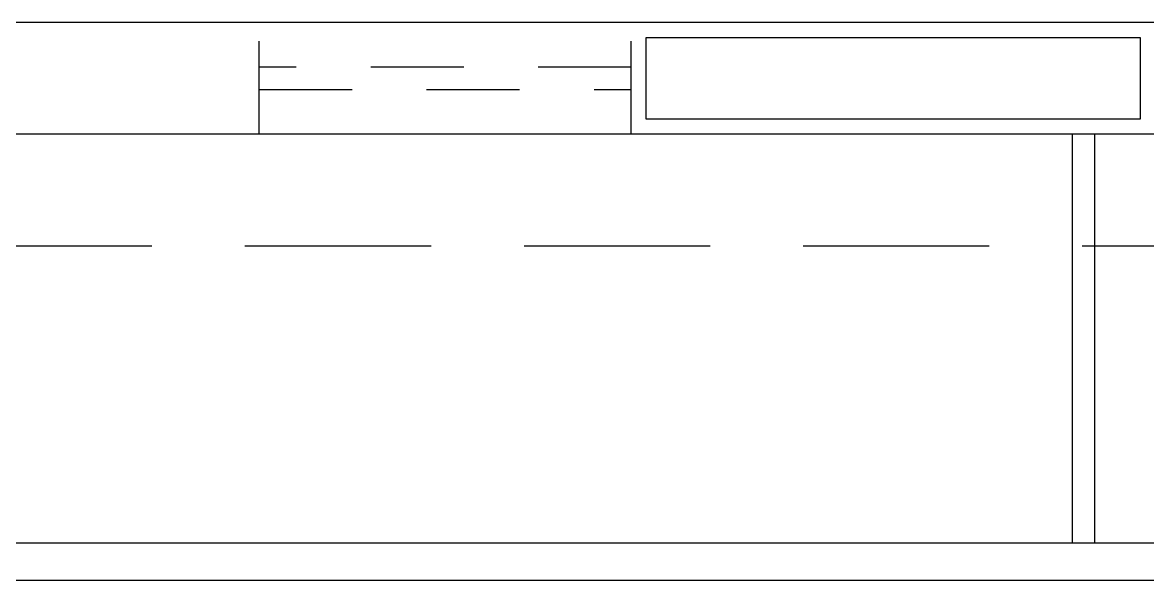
# Model space of a CAD drawing. Header units: millimetres. Extents: x 999 to 1260, y -38 to 225.
# Drawn here: x 1061.519 to 1063.03, y 76.807 to 77.557 of the extents above; entities that cross this region are included whole.
import ezdxf
from ezdxf.enums import TextEntityAlignment as Align

# ---------------------------------------------------------------- set-up
doc = ezdxf.new("R2010")
doc.units = ezdxf.units.MM
doc.linetypes.add('HIDDEN', pattern=[0.375, 0.25, -0.125])
doc.linetypes.add('HIDDEN2', pattern=[0.1875, 0.125, -0.0625])
doc.layers.add('I-ARQ', color=8, linetype='Continuous')
doc.styles.add('ROMANS', font='romans', dxfattribs={"oblique": 15})

# ---------------------------------------------------------------- blocks, each defined once
blk = doc.blocks.new('praça')
at = {"layer": 'I-ARQ', "linetype": 'HIDDEN'}
blk.add_line((1253.1208, 36.8394), (1253.1208, 14.8994), dxfattribs=at)
at = {"layer": 'I-ARQ'}
for p, q in [((1252.6708, 15.8444), (1252.6708, 34.9944)), ((1252.6708, 15.8444), (1252.6708, 34.9944)), ((1252.6708, 15.8444), (1252.6708, 34.9944)), ((1252.7208, 15.8444), (1252.7208, 34.9944)), ((1252.7208, 15.8444), (1252.7208, 34.9944)), ((1252.7208, 15.8444), (1252.7208, 34.9944)), ((1253.2708, 25.5194), (1253.2708, 30.1569)), ((1253.4208, 26.7444), (1253.4208, 29.4454)), ((1253.2908, 28.4254), (1253.4008, 28.4254)), ((1253.2908, 27.7618), (1253.2908, 28.4254)), ((1253.4008, 28.4254), (1253.4008, 27.7618)), ((1253.2708, 27.8532), (1252.7208, 27.8532)), ((1253.2708, 27.8532), (1252.7208, 27.8532)), ((1253.2708, 27.8532), (1252.7208, 27.8532)), ((1253.2708, 27.8232), (1252.7208, 27.8232)), ((1253.2708, 27.8232), (1252.7208, 27.8232)), ((1253.2708, 27.8232), (1252.7208, 27.8232)), ((1253.4008, 27.7618), (1253.2908, 27.7618))]:
    blk.add_line(p, q, dxfattribs=at)
at = {"layer": 'I-ARQ', "linetype": 'HIDDEN2'}
for p, q in [((1253.2708, 28.9454), (1253.4208, 28.9454)), ((1253.3308, 28.9454), (1253.3308, 28.4454)), ((1253.3608, 28.4454), (1253.3608, 28.9454)), ((1253.2708, 28.4454), (1253.4208, 28.4454))]:
    blk.add_line(p, q, dxfattribs=at)
at = {"layer": 'I-ARQ', "width": 1, "flags": 3}
blk.add_attdef('CODIGO', text='', height=0.024, rotation=360, dxfattribs=at).set_placement((1257.0158, 34.8444), align=Align.MIDDLE)
at = {"layer": 'I-ARQ', "text_generation_flag": 4, "width": 1, "flags": 3}
blk.add_attdef('CODIGO', text='', height=0.024, rotation=360, dxfattribs=at).set_placement((1258.8708, 16.0277), align=Align.MIDDLE)
at = {"layer": 'I-ARQ', "style": 'ROMANS', "width": 1}
blk.add_attdef('0.00', (1278.7034, -45.8668), '', height=0.36, dxfattribs=at)

msp = doc.modelspace()

# ---------------------------------------------------------------- block references
at = {"layer": 'I-ARQ', "rotation": 90}
msp.add_blockref('praça', (1090.7819, -1175.8639), dxfattribs=at)

doc.saveas('drawing.dxf')
